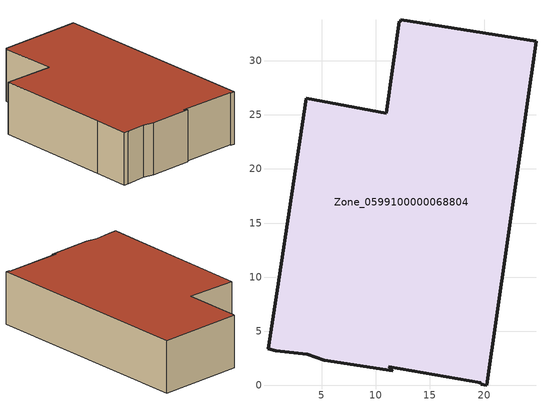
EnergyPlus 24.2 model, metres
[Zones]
Zone_0599100000068804
 floor ground (C_G): 3.56,26.53 10.97,25.14 12.19,33.63 12.27,33.62 12.3,33.8 24.81,31.8 20.25,0 19.68,0.09 19.71,0.26 11.18,1.73 11.56,1.34 5.25,2.31 3.65,2.88 0.74,3.19 0.04,3.36 0.88,8.8 z0
 wall outside (C_F): 24.81,31.8 12.3,33.8 12.27,33.62 12.19,33.63 10.97,25.14 3.56,26.53 0.88,8.8 0.04,3.36 0.74,3.19 3.65,2.88 5.25,2.31 11.56,1.34 11.18,1.73 19.71,0.26 19.68,0.09 20.25,0 24.81,31.8 z0:7.91
 roof outside (C_R): 0.04,3.36 0.74,3.19 3.65,2.88 5.25,2.31 11.56,1.34 11.18,1.73 19.71,0.26 19.68,0.09 20.25,0 24.81,31.8 12.3,33.8 12.27,33.62 12.19,33.63 10.97,25.14 3.56,26.53 0.88,8.8 z7.91
[BUILDING]
Pand.0599100000068804: North Axis=0; Terrain=City; Loads Convergence Tolerance Value=0.04; Temperature Convergence Tolerance Value=0.4; Solar Distribution=FullExterior; Maximum Number of Warmup Days=25; Minimum Number of Warmup Days=1
[Site:Location]
Rotterdam.The.Hague.AP_ZH_NLD Design_Conditions: Latitude=51.96; Longitude=4.45; Time Zone=1; Elevation=-4.5
[SITE:GROUNDTEMPERATURE:BUILDINGSURFACE]
18, 18, 18, 18, 18, 18, 18, 18, 18, 18, 18, 18
[MATERIAL] Thermal Absorptance=0.9; Solar Absorptance=0.7; Visible Absorptance=0.7
Name | Roughness | Thickness | Conductivity | Density | Specific Heat
G.D.1965 | MediumSmooth | 0.15 | 1 | 540 | 1210
F.D.1965 | Rough | 0.3 | 0.857143 | 1920 | 840
R.D.1965 | MediumRough | 0.2 | 0.08 | 1500 | 1000
[CONSTRUCTION]
C_G: G.D.1965
C_F: F.D.1965
C_R: R.D.1965
[ZONE]
Zone_0599100000068804: Type=1; Multiplier=1; Ceiling Height=Autocalculate; Volume=Autocalculate; Floor Area=autocalculate; Part of Total Floor Area=Yes
[ZONEINFILTRATION:DESIGNFLOWRATE]
Infil_Zone_0599100000068804: Zone or ZoneList or Space or SpaceList=Zone_0599100000068804; Schedule=AlwaysOn; Design Flow Rate Calculation Method=Flow/Area; Flow Rate per Floor Area=0.0042; Constant Term Coefficient=1; Temperature Term Coefficient=0; Velocity Term Coefficient=0; Velocity Squared Term Coefficient=0
[HVACTEMPLATE:ZONE:IDEALLOADSAIRSYSTEM]
Zone_0599100000068804: Maximum Heating Supply Air Temperature=50; Minimum Cooling Supply Air Temperature=13; Maximum Heating Supply Air Humidity Ratio=0.0156; Minimum Cooling Supply Air Humidity Ratio=0.0077; Heating Limit=NoLimit; Cooling Limit=NoLimit; Dehumidification Control Type=ConstantSensibleHeatRatio; Cooling Sensible Heat Ratio=0.7; Dehumidification Setpoint=60; Humidification Control Type=None; Humidification Setpoint=30; Outdoor Air Method=None; Outdoor Air Flow Rate per Person=0.00944; Outdoor Air Flow Rate per Zone Floor Area=0; Outdoor Air Flow Rate per Zone=0; Demand Controlled Ventilation Type=None; Outdoor Air Economizer Type=NoEconomizer; Heat Recovery Type=None; Sensible Heat Recovery Effectiveness=0.7; Latent Heat Recovery Effectiveness=0.65
[ZONECONTROL:THERMOSTAT]
ThermostatControl_Zone_0599100000068804: Zone or ZoneList=Zone_0599100000068804; Control Type Schedule=DualSetpointControlType; Control 1=Thermostat_Zone_0599100000068804; Temperature Difference Between Cutout And Setpoint=0
[THERMOSTATSETPOINT:DUALSETPOINT]
Thermostat_Zone_0599100000068804: Heating Setpoint Temperature Schedule=HeatingSetpoint_Zone_0599100000068804; Cooling Setpoint Temperature Schedule=CoolingSetpoint_Zone_0599100000068804
[SCHEDULE:COMPACT]
HeatingSetpoint_Zone_0599100000068804: Through: 12/31, For: AllDays, Until: 24:00, 21
CoolingSetpoint_Zone_0599100000068804: Through: 12/31, For: AllDays, Until: 24:00, 24
DualSetpointControlType: Through: 12/31, For: AllDays, Until: 24:00, 4
AlwaysOn: Through: 12/31, For: AllDays, Until: 24:00, 1
